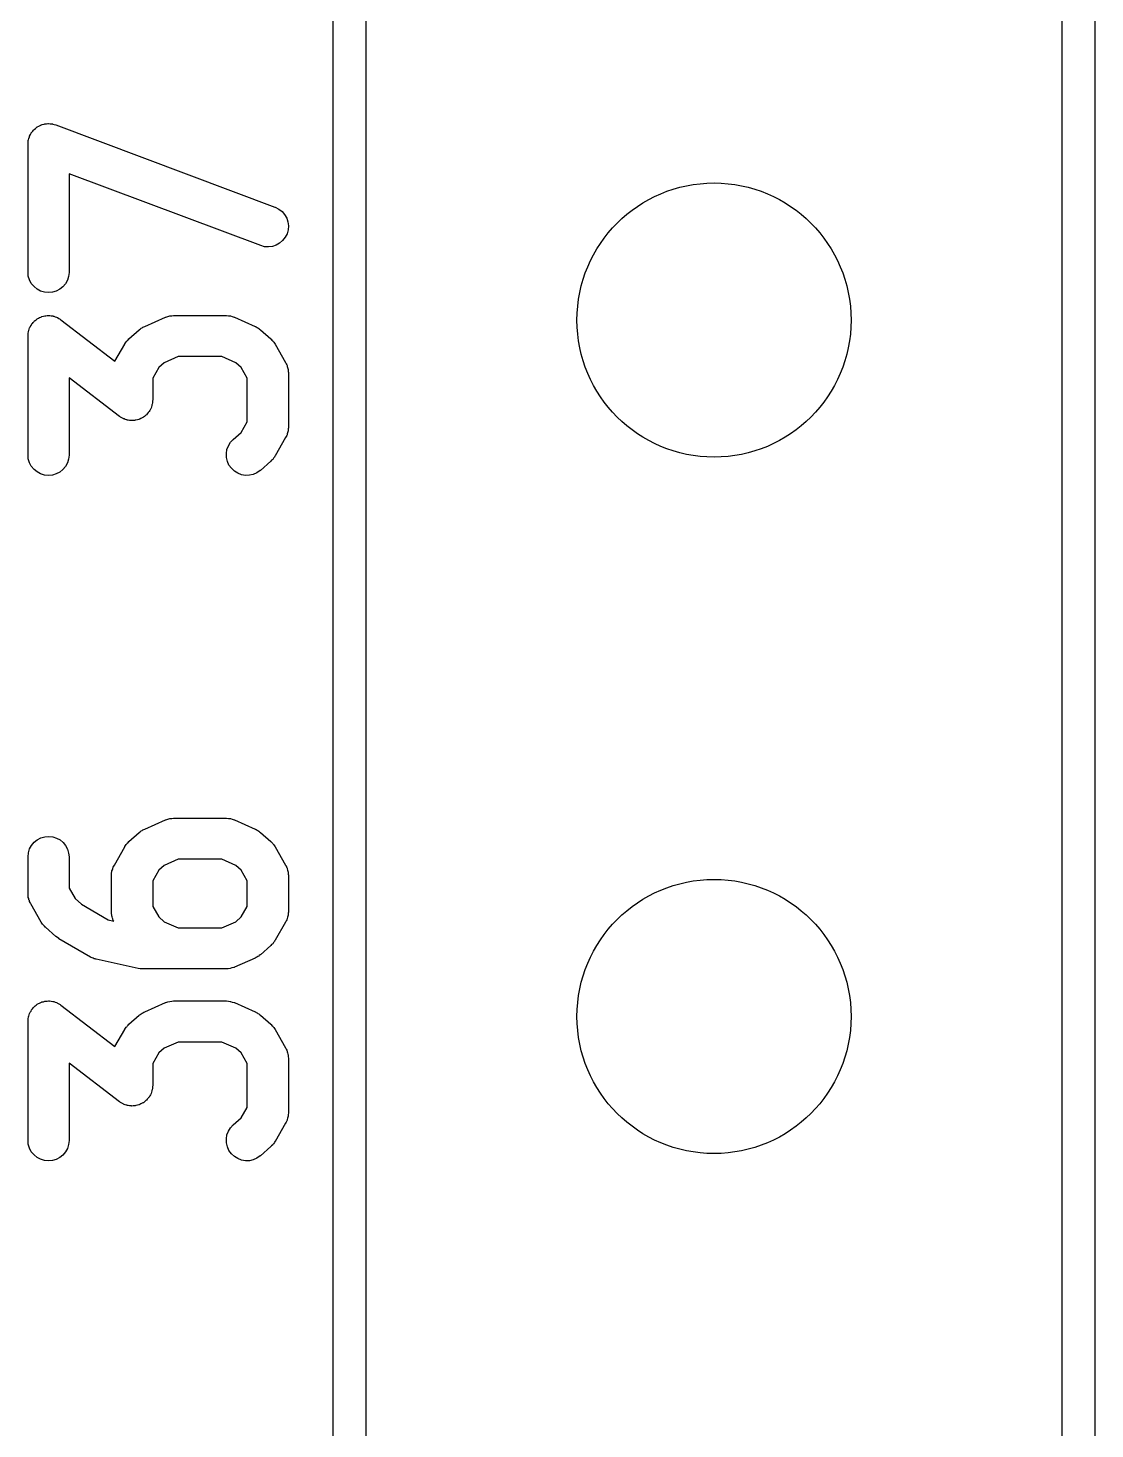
# Model space of a CAD drawing. Extents: x 137.1 to 164.6, y -146.9 to -60.6.
# Drawn here: x 160.74 to 164.63, y -98.12 to -93.01 of the extents above; entities that cross this region are included whole.
import ezdxf

# ---------------------------------------------------------------- set-up
doc = ezdxf.new("R2010")
doc.units = 0
doc.layers.add('BLACK', color=7, linetype='CONTINUOUS')

msp = doc.modelspace()

# ---------------------------------------------------------------- linework, layer by layer
at = {"layer": 'BLACK', "linetype": 'CONTINUOUS'}
for p, q in [((161.85, -123.342), (161.85, -69.9479)), ((164.63, -69.9479), (164.63, -123.342)), ((161.97, -70.005), (161.97, -123.285)), ((164.51, -123.285), (164.51, -70.005)), ((160.74, -93.4122), (160.742, -93.4065)), ((160.742, -93.4065), (160.743, -93.4052)), ((160.743, -93.4038), (160.746, -93.3986)), ((160.743, -93.4052), (160.743, -93.4038)), ((160.746, -93.3986), (160.748, -93.3934)), ((160.748, -93.3934), (160.749, -93.3923)), ((160.749, -93.3923), (160.75, -93.391)), ((160.75, -93.391), (160.754, -93.3865)), ((160.754, -93.3865), (160.757, -93.3818)), ((160.757, -93.3818), (160.758, -93.3809)), ((160.758, -93.3809), (160.759, -93.3797)), ((160.759, -93.3797), (160.764, -93.3761)), ((160.764, -93.3761), (160.768, -93.3722)), ((160.768, -93.3722), (160.77, -93.3715)), ((160.77, -93.3715), (160.771, -93.3706)), ((160.771, -93.3706), (160.776, -93.3679)), ((160.776, -93.3679), (160.781, -93.3649)), ((160.781, -93.3649), (160.783, -93.3645)), ((160.783, -93.3645), (160.784, -93.3638)), ((160.784, -93.3638), (160.789, -93.3621)), ((160.789, -93.3621), (160.795, -93.3603)), ((160.795, -93.3603), (160.796, -93.3601)), ((160.796, -93.3601), (160.798, -93.3597)), ((160.798, -93.3597), (160.804, -93.3591)), ((160.804, -93.3591), (160.809, -93.3584)), ((160.809, -93.3584), (160.811, -93.3585)), ((160.811, -93.3585), (160.812, -93.3583)), ((160.812, -93.3583), (160.818, -93.3589)), ((160.818, -93.3589), (160.824, -93.3593)), ((160.824, -93.3593), (160.826, -93.3597)), ((160.826, -93.3597), (160.827, -93.3599)), ((160.827, -93.3599), (160.833, -93.3616)), ((160.833, -93.3616), (160.838, -93.3631)), ((160.838, -93.3631), (161.638, -93.6631)), ((160.737, -93.4323), (160.738, -93.4265)), ((160.737, -93.4333), (160.737, -93.4323)), ((160.737, -93.9), (160.737, -93.4333)), ((160.738, -93.4192), (160.739, -93.4177)), ((160.738, -93.4206), (160.738, -93.4192)), ((160.738, -93.4265), (160.738, -93.4206)), ((160.739, -93.4177), (160.74, -93.4122)), ((161.586, -93.8036), (160.887, -93.5416)), ((160.887, -93.5416), (160.887, -93.9)), ((161.638, -93.6631), (161.639, -93.6635)), ((161.639, -93.6635), (161.652, -93.6701)), ((161.652, -93.6701), (161.664, -93.6792)), ((161.664, -93.6792), (161.673, -93.6903)), ((161.673, -93.6903), (161.681, -93.703)), ((161.681, -93.703), (161.685, -93.7169)), ((161.682, -93.7602), (161.675, -93.7732)), ((161.686, -93.746), (161.682, -93.7602)), ((161.685, -93.7169), (161.687, -93.7314)), ((161.687, -93.7314), (161.686, -93.746)), ((161.6, -93.8073), (161.586, -93.8036)), ((161.614, -93.8083), (161.6, -93.8073)), ((161.629, -93.8064), (161.614, -93.8083)), ((161.643, -93.8017), (161.629, -93.8064)), ((161.655, -93.7944), (161.643, -93.8017)), ((161.666, -93.7848), (161.655, -93.7944)), ((161.675, -93.7732), (161.666, -93.7848)), ((160.738, -93.9146), (160.737, -93.9)), ((160.743, -93.9286), (160.738, -93.9146)), ((160.885, -93.9156), (160.881, -93.9295)), ((160.887, -93.901), (160.885, -93.9156)), ((160.887, -93.9), (160.887, -93.901)), ((160.749, -93.9415), (160.743, -93.9286)), ((160.759, -93.9528), (160.749, -93.9415)), ((160.77, -93.9622), (160.759, -93.9528)), ((160.783, -93.9691), (160.77, -93.9622)), ((160.853, -93.9628), (160.84, -93.9695)), ((160.864, -93.9536), (160.853, -93.9628)), ((160.874, -93.9424), (160.864, -93.9536)), ((160.881, -93.9295), (160.874, -93.9424)), ((160.797, -93.9735), (160.783, -93.9691)), ((160.811, -93.975), (160.797, -93.9735)), ((160.826, -93.9737), (160.811, -93.975)), ((160.84, -93.9695), (160.826, -93.9737)), ((160.767, -94.0738), (160.771, -94.0706)), ((160.771, -94.0706), (160.773, -94.0695)), ((160.773, -94.0695), (160.775, -94.0682)), ((160.775, -94.0682), (160.779, -94.0661)), ((160.779, -94.0661), (160.784, -94.0638)), ((160.784, -94.0638), (160.786, -94.0632)), ((160.786, -94.0632), (160.788, -94.0622)), ((160.788, -94.0622), (160.793, -94.0611)), ((160.793, -94.0611), (160.798, -94.0597)), ((160.798, -94.0597), (160.8, -94.0595)), ((160.8, -94.0595), (160.802, -94.059)), ((160.802, -94.059), (160.807, -94.0588)), ((160.807, -94.0588), (160.812, -94.0583)), ((160.812, -94.0583), (160.815, -94.0586)), ((160.815, -94.0586), (160.817, -94.0585)), ((160.817, -94.0585), (160.822, -94.0593)), ((160.822, -94.0593), (160.827, -94.0599)), ((160.827, -94.0599), (160.829, -94.0605)), ((160.829, -94.0605), (160.831, -94.0609)), ((160.831, -94.0609), (160.836, -94.0627)), ((160.836, -94.0627), (160.841, -94.0642)), ((160.841, -94.0642), (160.843, -94.0653)), ((160.843, -94.0653), (160.845, -94.0661)), ((160.845, -94.0661), (160.849, -94.0687)), ((160.849, -94.0687), (160.854, -94.0712)), ((161.163, -94.098), (161.239, -94.0646)), ((161.239, -94.0646), (161.24, -94.0642)), ((161.24, -94.064), (161.247, -94.0619)), ((161.24, -94.0641), (161.24, -94.064)), ((161.24, -94.0642), (161.24, -94.0641)), ((161.247, -94.0619), (161.254, -94.0599)), ((161.254, -94.0598), (161.262, -94.0591)), ((161.254, -94.0599), (161.254, -94.0598)), ((161.254, -94.0598), (161.254, -94.0598)), ((161.262, -94.0591), (161.268, -94.0583)), ((161.268, -94.0583), (161.269, -94.0584)), ((161.269, -94.0584), (161.269, -94.0583)), ((161.269, -94.0583), (161.46, -94.0583)), ((161.46, -94.0583), (161.461, -94.0583)), ((161.461, -94.0583), (161.461, -94.0584)), ((161.461, -94.0584), (161.461, -94.0583)), ((161.461, -94.0583), (161.468, -94.0592)), ((161.468, -94.0592), (161.475, -94.06)), ((161.475, -94.06), (161.475, -94.0601)), ((161.475, -94.0601), (161.476, -94.0601)), ((161.476, -94.0601), (161.482, -94.0623)), ((161.482, -94.0623), (161.489, -94.0644)), ((161.489, -94.0644), (161.489, -94.0645)), ((161.489, -94.0645), (161.49, -94.0646)), ((161.49, -94.0646), (161.566, -94.098)), ((160.738, -94.1228), (160.739, -94.1177)), ((160.739, -94.1156), (160.74, -94.1134)), ((160.739, -94.1177), (160.739, -94.1156)), ((160.74, -94.1134), (160.741, -94.1086)), ((160.741, -94.1086), (160.743, -94.1038)), ((160.743, -94.1038), (160.744, -94.1018)), ((160.744, -94.1018), (160.745, -94.0997)), ((160.745, -94.0997), (160.748, -94.0954)), ((160.748, -94.0954), (160.75, -94.091)), ((160.75, -94.091), (160.751, -94.0892)), ((160.751, -94.0892), (160.753, -94.0873)), ((160.753, -94.0873), (160.756, -94.0836)), ((160.756, -94.0836), (160.759, -94.0797)), ((160.759, -94.0797), (160.761, -94.0783)), ((160.761, -94.0783), (160.763, -94.0767)), ((160.763, -94.0767), (160.767, -94.0738)), ((160.854, -94.0712), (160.856, -94.0726)), ((160.856, -94.0726), (160.857, -94.0738)), ((160.857, -94.0738), (161.054, -94.2245)), ((161.105, -94.1436), (161.143, -94.1102)), ((161.143, -94.1102), (161.144, -94.1095)), ((161.144, -94.1095), (161.147, -94.1075)), ((161.147, -94.1075), (161.15, -94.1051)), ((161.15, -94.1051), (161.153, -94.1033)), ((161.153, -94.1033), (161.156, -94.1012)), ((161.156, -94.1012), (161.16, -94.0997)), ((161.16, -94.0997), (161.163, -94.098)), ((161.566, -94.098), (161.567, -94.0984)), ((161.567, -94.0984), (161.57, -94.1002)), ((161.57, -94.1002), (161.573, -94.1017)), ((161.573, -94.1017), (161.576, -94.1039)), ((161.576, -94.1039), (161.579, -94.1057)), ((161.579, -94.1057), (161.582, -94.1081)), ((161.582, -94.1081), (161.585, -94.1102)), ((161.585, -94.1102), (161.623, -94.1436)), ((160.737, -94.1278), (160.738, -94.1228)), ((160.737, -94.13), (160.737, -94.1278)), ((160.737, -94.1323), (160.737, -94.13)), ((160.737, -94.1333), (160.737, -94.1323)), ((160.737, -94.5667), (160.737, -94.1333)), ((161.054, -94.2245), (161.09, -94.1628)), ((161.09, -94.1619), (161.093, -94.1581)), ((161.09, -94.1628), (161.09, -94.1619)), ((161.093, -94.1581), (161.095, -94.1542)), ((161.095, -94.1542), (161.097, -94.1523)), ((161.097, -94.1523), (161.099, -94.1501)), ((161.099, -94.1501), (161.102, -94.1469)), ((161.102, -94.1469), (161.105, -94.1436)), ((161.623, -94.1436), (161.624, -94.1443)), ((161.624, -94.1443), (161.627, -94.1477)), ((161.627, -94.1477), (161.63, -94.1508)), ((161.63, -94.1508), (161.632, -94.1531)), ((161.632, -94.1531), (161.634, -94.1551)), ((161.634, -94.1551), (161.636, -94.159)), ((161.636, -94.159), (161.639, -94.1628)), ((161.639, -94.1628), (161.677, -94.2295)), ((161.285, -94.2083), (161.234, -94.2307)), ((161.444, -94.2083), (161.285, -94.2083)), ((161.495, -94.2307), (161.444, -94.2083)), ((161.214, -94.2481), (161.192, -94.2866)), ((161.234, -94.2307), (161.214, -94.2481)), ((161.515, -94.2481), (161.495, -94.2307)), ((161.537, -94.2866), (161.515, -94.2481)), ((161.677, -94.2295), (161.678, -94.2304)), ((161.678, -94.2304), (161.679, -94.2343)), ((161.679, -94.2343), (161.681, -94.2381)), ((161.681, -94.2381), (161.682, -94.241)), ((161.682, -94.241), (161.683, -94.2438)), ((161.683, -94.2438), (161.684, -94.248)), ((161.684, -94.248), (161.685, -94.2521)), ((161.685, -94.2521), (161.686, -94.2551)), ((161.686, -94.2551), (161.686, -94.2581)), ((161.686, -94.2581), (161.686, -94.2624)), ((161.686, -94.2624), (161.687, -94.2667)), ((161.687, -94.2667), (161.687, -94.4667)), ((161.071, -94.4262), (160.887, -94.2852)), ((160.887, -94.2852), (160.887, -94.5667)), ((161.192, -94.2866), (161.192, -94.3667)), ((161.537, -94.4467), (161.537, -94.2866)), ((161.191, -94.3772), (161.19, -94.3823)), ((161.192, -94.3677), (161.191, -94.37)), ((161.191, -94.37), (161.191, -94.3722)), ((161.191, -94.3722), (161.191, -94.3772)), ((161.192, -94.3667), (161.192, -94.3677)), ((161.073, -94.4274), (161.071, -94.4262)), ((161.075, -94.4288), (161.073, -94.4274)), ((161.162, -94.4262), (161.158, -94.4294)), ((161.166, -94.4233), (161.162, -94.4262)), ((161.167, -94.4217), (161.166, -94.4233)), ((161.169, -94.4203), (161.167, -94.4217)), ((161.172, -94.4164), (161.169, -94.4203)), ((161.176, -94.4127), (161.172, -94.4164)), ((161.177, -94.4108), (161.176, -94.4127)), ((161.179, -94.409), (161.177, -94.4108)), ((161.181, -94.4046), (161.179, -94.409)), ((161.184, -94.4003), (161.181, -94.4046)), ((161.185, -94.3982), (161.184, -94.4003)), ((161.186, -94.3962), (161.185, -94.3982)), ((161.187, -94.3914), (161.186, -94.3962)), ((161.189, -94.3866), (161.187, -94.3914)), ((161.19, -94.3823), (161.189, -94.3844)), ((161.189, -94.3844), (161.189, -94.3866)), ((161.079, -94.4313), (161.075, -94.4288)), ((161.084, -94.4339), (161.079, -94.4313)), ((161.086, -94.4347), (161.084, -94.4339)), ((161.088, -94.4358), (161.086, -94.4347)), ((161.092, -94.4373), (161.088, -94.4358)), ((161.097, -94.4391), (161.092, -94.4373)), ((161.099, -94.4395), (161.097, -94.4391)), ((161.102, -94.4401), (161.099, -94.4395)), ((161.107, -94.4407), (161.102, -94.4401)), ((161.112, -94.4415), (161.107, -94.4407)), ((161.114, -94.4414), (161.112, -94.4415)), ((161.116, -94.4417), (161.114, -94.4414)), ((161.121, -94.4412), (161.116, -94.4417)), ((161.126, -94.441), (161.121, -94.4412)), ((161.128, -94.4405), (161.126, -94.441)), ((161.131, -94.4403), (161.128, -94.4405)), ((161.136, -94.4389), (161.131, -94.4403)), ((161.141, -94.4378), (161.136, -94.4389)), ((161.143, -94.4368), (161.141, -94.4378)), ((161.145, -94.4362), (161.143, -94.4368)), ((161.149, -94.4339), (161.145, -94.4362)), ((161.154, -94.4318), (161.149, -94.4339)), ((161.156, -94.4305), (161.154, -94.4318)), ((161.158, -94.4294), (161.156, -94.4305)), ((161.515, -94.4852), (161.537, -94.4467)), ((161.686, -94.4792), (161.685, -94.4823)), ((161.687, -94.4677), (161.686, -94.472)), ((161.686, -94.472), (161.686, -94.4763)), ((161.686, -94.4763), (161.686, -94.4792)), ((161.687, -94.4667), (161.687, -94.4677)), ((161.469, -94.5333), (161.476, -94.5209)), ((161.476, -94.5209), (161.486, -94.5102)), ((161.486, -94.5102), (161.515, -94.4852)), ((161.677, -94.5039), (161.639, -94.5705)), ((161.679, -94.5), (161.677, -94.5039)), ((161.681, -94.4962), (161.679, -94.5)), ((161.682, -94.4933), (161.681, -94.4962)), ((161.683, -94.4905), (161.682, -94.4933)), ((161.684, -94.4863), (161.683, -94.4905)), ((161.685, -94.4823), (161.684, -94.4863)), ((160.738, -94.5812), (160.737, -94.5667)), ((160.743, -94.5952), (160.738, -94.5812)), ((160.887, -94.5677), (160.885, -94.5823)), ((160.887, -94.5667), (160.887, -94.5677)), ((161.461, -94.5614), (161.463, -94.547)), ((161.461, -94.576), (161.461, -94.5614)), ((161.465, -94.5903), (161.461, -94.576)), ((161.463, -94.547), (161.469, -94.5333)), ((161.631, -94.5811), (161.63, -94.5833)), ((161.633, -94.5791), (161.631, -94.5811)), ((161.636, -94.5752), (161.633, -94.5791)), ((161.638, -94.5714), (161.636, -94.5752)), ((161.639, -94.5705), (161.638, -94.5714)), ((160.749, -94.6082), (160.743, -94.5952)), ((160.759, -94.6195), (160.749, -94.6082)), ((160.77, -94.6288), (160.759, -94.6195)), ((160.783, -94.6358), (160.77, -94.6288)), ((160.853, -94.6294), (160.84, -94.6362)), ((160.864, -94.6203), (160.853, -94.6294)), ((160.874, -94.609), (160.864, -94.6203)), ((160.881, -94.5962), (160.874, -94.609)), ((160.885, -94.5823), (160.881, -94.5962)), ((161.47, -94.6037), (161.465, -94.5903)), ((161.479, -94.6157), (161.47, -94.6037)), ((161.49, -94.6258), (161.479, -94.6157)), ((161.502, -94.6336), (161.49, -94.6258)), ((161.572, -94.6321), (161.559, -94.638)), ((161.584, -94.6238), (161.572, -94.6321)), ((161.585, -94.6231), (161.584, -94.6238)), ((161.623, -94.5898), (161.585, -94.6231)), ((161.626, -94.5864), (161.623, -94.5898)), ((161.63, -94.5833), (161.626, -94.5864)), ((160.797, -94.6401), (160.783, -94.6358)), ((160.811, -94.6417), (160.797, -94.6401)), ((160.826, -94.6403), (160.811, -94.6417)), ((160.84, -94.6362), (160.826, -94.6403)), ((161.516, -94.6389), (161.502, -94.6336)), ((161.53, -94.6414), (161.516, -94.6389)), ((161.545, -94.6411), (161.53, -94.6414)), ((161.559, -94.638), (161.545, -94.6411)), ((161.163, -95.9313), (161.239, -95.898)), ((161.239, -95.898), (161.24, -95.8975)), ((161.24, -95.8973), (161.247, -95.8953)), ((161.24, -95.8975), (161.24, -95.8973)), ((161.24, -95.8975), (161.24, -95.8975)), ((161.247, -95.8953), (161.254, -95.8932)), ((161.254, -95.8931), (161.262, -95.8924)), ((161.254, -95.8932), (161.254, -95.8931)), ((161.254, -95.8932), (161.254, -95.8932)), ((161.262, -95.8924), (161.268, -95.8917)), ((161.268, -95.8917), (161.269, -95.8917)), ((161.269, -95.8917), (161.269, -95.8917)), ((161.269, -95.8917), (161.46, -95.8917)), ((161.46, -95.8917), (161.461, -95.8917)), ((161.461, -95.8917), (161.461, -95.8917)), ((161.461, -95.8917), (161.461, -95.8917)), ((161.461, -95.8917), (161.468, -95.8925)), ((161.468, -95.8925), (161.475, -95.8933)), ((161.475, -95.8933), (161.475, -95.8934)), ((161.475, -95.8934), (161.476, -95.8934)), ((161.476, -95.8934), (161.482, -95.8956)), ((161.482, -95.8956), (161.489, -95.8977)), ((161.489, -95.8977), (161.489, -95.8979)), ((161.489, -95.8979), (161.49, -95.898)), ((161.49, -95.898), (161.566, -95.9313)), ((160.784, -95.9638), (160.798, -95.9597)), ((160.798, -95.9597), (160.812, -95.9583)), ((160.812, -95.9583), (160.827, -95.9599)), ((160.827, -95.9599), (160.841, -95.9642)), ((161.105, -95.9769), (161.143, -95.9436)), ((161.143, -95.9436), (161.144, -95.9429)), ((161.144, -95.9429), (161.147, -95.9408)), ((161.147, -95.9408), (161.15, -95.9384)), ((161.15, -95.9384), (161.153, -95.9366)), ((161.153, -95.9366), (161.156, -95.9345)), ((161.156, -95.9345), (161.16, -95.9331)), ((161.16, -95.9331), (161.163, -95.9313)), ((161.566, -95.9313), (161.567, -95.9317)), ((161.567, -95.9317), (161.57, -95.9335)), ((161.57, -95.9335), (161.573, -95.935)), ((161.573, -95.935), (161.576, -95.9372)), ((161.576, -95.9372), (161.579, -95.939)), ((161.579, -95.939), (161.582, -95.9414)), ((161.582, -95.9414), (161.585, -95.9436)), ((161.585, -95.9436), (161.623, -95.9769)), ((160.739, -96.0177), (160.743, -96.0038)), ((160.743, -96.0038), (160.75, -95.991)), ((160.75, -95.991), (160.759, -95.9797)), ((160.759, -95.9797), (160.771, -95.9706)), ((160.771, -95.9706), (160.784, -95.9638)), ((160.841, -95.9642), (160.854, -95.9712)), ((160.854, -95.9712), (160.865, -95.9805)), ((160.865, -95.9805), (160.874, -95.9918)), ((160.874, -95.9918), (160.881, -96.0048)), ((160.881, -96.0048), (160.885, -96.0188)), ((161.052, -96.0628), (161.09, -95.9961)), ((161.09, -95.9952), (161.093, -95.9915)), ((161.09, -95.9961), (161.09, -95.9952)), ((161.093, -95.9915), (161.095, -95.9876)), ((161.095, -95.9876), (161.097, -95.9856)), ((161.097, -95.9856), (161.099, -95.9834)), ((161.099, -95.9834), (161.102, -95.9803)), ((161.102, -95.9803), (161.105, -95.9769)), ((161.623, -95.9769), (161.624, -95.9776)), ((161.624, -95.9776), (161.627, -95.981)), ((161.627, -95.981), (161.63, -95.9842)), ((161.63, -95.9842), (161.632, -95.9864)), ((161.632, -95.9864), (161.634, -95.9884)), ((161.634, -95.9884), (161.636, -95.9923)), ((161.636, -95.9923), (161.639, -95.9961)), ((161.639, -95.9961), (161.677, -96.0628)), ((160.737, -96.0323), (160.739, -96.0177)), ((160.737, -96.0333), (160.737, -96.0323)), ((160.737, -96.1667), (160.737, -96.0333)), ((160.885, -96.0188), (160.887, -96.0333)), ((160.887, -96.0333), (160.887, -96.1467)), ((161.05, -96.0667), (161.052, -96.0628)), ((161.285, -96.0417), (161.234, -96.0641)), ((161.444, -96.0417), (161.285, -96.0417)), ((161.495, -96.0641), (161.444, -96.0417)), ((161.677, -96.0628), (161.678, -96.0637)), ((161.678, -96.0637), (161.679, -96.0676)), ((161.042, -96.0904), (161.043, -96.0874)), ((161.042, -96.0947), (161.042, -96.0904)), ((161.042, -96.099), (161.042, -96.0947)), ((161.042, -96.1), (161.042, -96.099)), ((161.042, -96.2333), (161.042, -96.1)), ((161.043, -96.0844), (161.045, -96.0803)), ((161.043, -96.0874), (161.043, -96.0844)), ((161.045, -96.0803), (161.046, -96.0761)), ((161.046, -96.0761), (161.047, -96.0734)), ((161.047, -96.0734), (161.048, -96.0705)), ((161.048, -96.0705), (161.05, -96.0667)), ((161.214, -96.0815), (161.192, -96.1199)), ((161.234, -96.0641), (161.214, -96.0815)), ((161.515, -96.0815), (161.495, -96.0641)), ((161.537, -96.1199), (161.515, -96.0815)), ((161.679, -96.0676), (161.681, -96.0714)), ((161.681, -96.0714), (161.682, -96.0743)), ((161.682, -96.0743), (161.683, -96.0771)), ((161.683, -96.0771), (161.684, -96.0813)), ((161.684, -96.0813), (161.685, -96.0854)), ((161.685, -96.0854), (161.686, -96.0885)), ((161.686, -96.0885), (161.686, -96.0915)), ((161.686, -96.0915), (161.686, -96.0957)), ((161.686, -96.0957), (161.687, -96.1)), ((161.687, -96.1), (161.687, -96.2333)), ((160.887, -96.1467), (160.909, -96.1852)), ((161.192, -96.1199), (161.192, -96.2134)), ((161.537, -96.2134), (161.537, -96.1199)), ((160.737, -96.1709), (160.737, -96.1667)), ((160.737, -96.1752), (160.737, -96.1709)), ((160.738, -96.1782), (160.737, -96.1752)), ((160.738, -96.1812), (160.738, -96.1782)), ((160.74, -96.1853), (160.738, -96.1812)), ((160.74, -96.1895), (160.74, -96.1853)), ((160.742, -96.1923), (160.74, -96.1895)), ((160.743, -96.1952), (160.742, -96.1923)), ((160.745, -96.199), (160.743, -96.1952)), ((160.746, -96.203), (160.745, -96.199)), ((160.747, -96.2039), (160.746, -96.203)), ((160.785, -96.2705), (160.747, -96.2039)), ((160.909, -96.1852), (160.932, -96.2055)), ((160.932, -96.2055), (161.03, -96.2626)), ((161.192, -96.2134), (161.214, -96.2519)), ((161.515, -96.2519), (161.537, -96.2134)), ((161.03, -96.2626), (161.05, -96.2669)), ((161.042, -96.2376), (161.042, -96.2333)), ((161.042, -96.2419), (161.042, -96.2376)), ((161.043, -96.2449), (161.042, -96.2419)), ((161.043, -96.2479), (161.043, -96.2449)), ((161.044, -96.252), (161.043, -96.2479)), ((161.045, -96.2562), (161.044, -96.252)), ((161.046, -96.259), (161.045, -96.2562)), ((161.047, -96.2619), (161.046, -96.259)), ((161.049, -96.2657), (161.047, -96.2619)), ((161.05, -96.2669), (161.049, -96.2657)), ((161.214, -96.2519), (161.234, -96.2693)), ((161.495, -96.2693), (161.515, -96.2519)), ((161.679, -96.2666), (161.677, -96.2705)), ((161.681, -96.2629), (161.679, -96.2666)), ((161.682, -96.26), (161.681, -96.2629)), ((161.683, -96.2572), (161.682, -96.26)), ((161.684, -96.253), (161.683, -96.2572)), ((161.685, -96.2489), (161.684, -96.253)), ((161.686, -96.2459), (161.685, -96.2489)), ((161.687, -96.2344), (161.686, -96.2386)), ((161.686, -96.2386), (161.686, -96.2429)), ((161.686, -96.2429), (161.686, -96.2459)), ((161.687, -96.2333), (161.687, -96.2344)), ((160.788, -96.2743), (160.785, -96.2705)), ((160.79, -96.2783), (160.788, -96.2743)), ((160.792, -96.2803), (160.79, -96.2783)), ((160.793, -96.2825), (160.792, -96.2803)), ((160.797, -96.2857), (160.793, -96.2825)), ((160.8, -96.2891), (160.797, -96.2857)), ((160.801, -96.2898), (160.8, -96.2891)), ((160.839, -96.3231), (160.801, -96.2898)), ((161.234, -96.2693), (161.285, -96.2917)), ((161.285, -96.2917), (161.444, -96.2917)), ((161.444, -96.2917), (161.495, -96.2693)), ((161.677, -96.2705), (161.639, -96.3372)), ((160.844, -96.327), (160.839, -96.3231)), ((160.849, -96.3309), (160.844, -96.327)), ((160.85, -96.3314), (160.849, -96.3309)), ((160.965, -96.3981), (160.85, -96.3314)), ((161.623, -96.3564), (161.585, -96.3898)), ((161.626, -96.3531), (161.623, -96.3564)), ((161.63, -96.3499), (161.626, -96.3531)), ((161.631, -96.3478), (161.63, -96.3499)), ((161.633, -96.3458), (161.631, -96.3478)), ((161.636, -96.3418), (161.633, -96.3458)), ((161.638, -96.3381), (161.636, -96.3418)), ((161.639, -96.3372), (161.638, -96.3381)), ((160.968, -96.3997), (160.965, -96.3981)), ((160.971, -96.4017), (160.968, -96.3997)), ((160.975, -96.4028), (160.971, -96.4017)), ((160.978, -96.4042), (160.975, -96.4028)), ((160.982, -96.4051), (160.978, -96.4042)), ((160.985, -96.4064), (160.982, -96.4051)), ((160.986, -96.4066), (160.985, -96.4064)), ((161.139, -96.4399), (160.986, -96.4066)), ((161.566, -96.402), (161.49, -96.4354)), ((161.569, -96.4003), (161.566, -96.402)), ((161.572, -96.3988), (161.569, -96.4003)), ((161.575, -96.3967), (161.572, -96.3988)), ((161.579, -96.3949), (161.575, -96.3967)), ((161.581, -96.3925), (161.579, -96.3949)), ((161.584, -96.3905), (161.581, -96.3925)), ((161.585, -96.3898), (161.584, -96.3905)), ((161.139, -96.44), (161.139, -96.4399)), ((161.146, -96.4408), (161.139, -96.44)), ((161.139, -96.44), (161.139, -96.44)), ((161.153, -96.4417), (161.146, -96.4408)), ((161.154, -96.4417), (161.153, -96.4416)), ((161.153, -96.4416), (161.153, -96.4417)), ((161.155, -96.4417), (161.154, -96.4417)), ((161.46, -96.4417), (161.155, -96.4417)), ((161.467, -96.4409), (161.46, -96.4417)), ((161.46, -96.4417), (161.46, -96.4416)), ((161.46, -96.4416), (161.46, -96.4417)), ((161.474, -96.4402), (161.467, -96.4409)), ((161.475, -96.4401), (161.474, -96.4402)), ((161.474, -96.4402), (161.474, -96.4402)), ((161.481, -96.4381), (161.475, -96.4401)), ((161.488, -96.436), (161.481, -96.4381)), ((161.489, -96.4358), (161.488, -96.4359)), ((161.488, -96.4359), (161.488, -96.436)), ((161.49, -96.4354), (161.489, -96.4358)), ((160.763, -96.5767), (160.767, -96.5738)), ((160.767, -96.5738), (160.771, -96.5706)), ((160.771, -96.5706), (160.773, -96.5695)), ((160.773, -96.5695), (160.775, -96.5682)), ((160.775, -96.5682), (160.779, -96.5661)), ((160.779, -96.5661), (160.784, -96.5638)), ((160.784, -96.5638), (160.786, -96.5632)), ((160.786, -96.5632), (160.788, -96.5622)), ((160.788, -96.5622), (160.793, -96.5611)), ((160.793, -96.5611), (160.798, -96.5597)), ((160.798, -96.5597), (160.8, -96.5595)), ((160.8, -96.5595), (160.802, -96.559)), ((160.802, -96.559), (160.807, -96.5588)), ((160.807, -96.5588), (160.812, -96.5583)), ((160.812, -96.5583), (160.815, -96.5586)), ((160.815, -96.5586), (160.817, -96.5585)), ((160.817, -96.5585), (160.822, -96.5593)), ((160.822, -96.5593), (160.827, -96.5599)), ((160.827, -96.5599), (160.829, -96.5605)), ((160.829, -96.5605), (160.831, -96.5609)), ((160.831, -96.5609), (160.836, -96.5627)), ((160.836, -96.5627), (160.841, -96.5642)), ((160.841, -96.5642), (160.843, -96.5653)), ((160.843, -96.5653), (160.845, -96.5661)), ((160.845, -96.5661), (160.849, -96.5687)), ((160.849, -96.5687), (160.854, -96.5712)), ((160.854, -96.5712), (160.856, -96.5726)), ((160.856, -96.5726), (160.857, -96.5738)), ((160.857, -96.5738), (161.054, -96.7245)), ((161.163, -96.598), (161.239, -96.5646)), ((161.239, -96.5646), (161.24, -96.5642)), ((161.24, -96.564), (161.247, -96.5619)), ((161.24, -96.5641), (161.24, -96.564)), ((161.24, -96.5642), (161.24, -96.5641)), ((161.247, -96.5619), (161.254, -96.5599)), ((161.254, -96.5598), (161.262, -96.5591)), ((161.254, -96.5599), (161.254, -96.5598)), ((161.254, -96.5598), (161.254, -96.5598)), ((161.262, -96.5591), (161.268, -96.5583)), ((161.268, -96.5583), (161.269, -96.5584)), ((161.269, -96.5584), (161.269, -96.5583)), ((161.269, -96.5583), (161.46, -96.5583)), ((161.46, -96.5583), (161.461, -96.5583)), ((161.461, -96.5583), (161.461, -96.5584)), ((161.461, -96.5584), (161.461, -96.5583)), ((161.461, -96.5583), (161.468, -96.5592)), ((161.468, -96.5592), (161.475, -96.56)), ((161.475, -96.56), (161.475, -96.5601)), ((161.475, -96.5601), (161.476, -96.5601)), ((161.476, -96.5601), (161.482, -96.5623)), ((161.482, -96.5623), (161.489, -96.5644)), ((161.489, -96.5644), (161.489, -96.5645)), ((161.489, -96.5645), (161.49, -96.5646)), ((161.49, -96.5646), (161.566, -96.598)), ((160.737, -96.6278), (160.738, -96.6228)), ((160.738, -96.6228), (160.739, -96.6177)), ((160.739, -96.6156), (160.74, -96.6134)), ((160.739, -96.6177), (160.739, -96.6156)), ((160.74, -96.6134), (160.741, -96.6086)), ((160.741, -96.6086), (160.743, -96.6038)), ((160.743, -96.6038), (160.744, -96.6018)), ((160.744, -96.6018), (160.745, -96.5997)), ((160.745, -96.5997), (160.748, -96.5954)), ((160.748, -96.5954), (160.75, -96.591)), ((160.75, -96.591), (160.751, -96.5892)), ((160.751, -96.5892), (160.753, -96.5873)), ((160.753, -96.5873), (160.756, -96.5836)), ((160.756, -96.5836), (160.759, -96.5797)), ((160.759, -96.5797), (160.761, -96.5783)), ((160.761, -96.5783), (160.763, -96.5767)), ((161.105, -96.6436), (161.143, -96.6102)), ((161.143, -96.6102), (161.144, -96.6095)), ((161.144, -96.6095), (161.147, -96.6075)), ((161.147, -96.6075), (161.15, -96.6051)), ((161.15, -96.6051), (161.153, -96.6033)), ((161.153, -96.6033), (161.156, -96.6012)), ((161.156, -96.6012), (161.16, -96.5997)), ((161.16, -96.5997), (161.163, -96.598)), ((161.566, -96.598), (161.567, -96.5984)), ((161.567, -96.5984), (161.57, -96.6002)), ((161.57, -96.6002), (161.573, -96.6017)), ((161.573, -96.6017), (161.576, -96.6039)), ((161.576, -96.6039), (161.579, -96.6057)), ((161.579, -96.6057), (161.582, -96.6081)), ((161.582, -96.6081), (161.585, -96.6102)), ((161.585, -96.6102), (161.623, -96.6436)), ((160.737, -96.63), (160.737, -96.6278)), ((160.737, -96.6323), (160.737, -96.63)), ((160.737, -96.6333), (160.737, -96.6323)), ((160.737, -97.0667), (160.737, -96.6333)), ((161.054, -96.7245), (161.09, -96.6628)), ((161.09, -96.6619), (161.093, -96.6581)), ((161.09, -96.6628), (161.09, -96.6619)), ((161.093, -96.6581), (161.095, -96.6542)), ((161.095, -96.6542), (161.097, -96.6523)), ((161.097, -96.6523), (161.099, -96.6501)), ((161.099, -96.6501), (161.102, -96.6469)), ((161.102, -96.6469), (161.105, -96.6436)), ((161.623, -96.6436), (161.624, -96.6443)), ((161.624, -96.6443), (161.627, -96.6477)), ((161.627, -96.6477), (161.63, -96.6508)), ((161.63, -96.6508), (161.632, -96.6531)), ((161.632, -96.6531), (161.634, -96.6551)), ((161.634, -96.6551), (161.636, -96.659)), ((161.636, -96.659), (161.639, -96.6628)), ((161.639, -96.6628), (161.677, -96.7295)), ((161.285, -96.7083), (161.234, -96.7307)), ((161.444, -96.7083), (161.285, -96.7083)), ((161.495, -96.7307), (161.444, -96.7083)), ((161.214, -96.7481), (161.192, -96.7866)), ((161.234, -96.7307), (161.214, -96.7481)), ((161.515, -96.7481), (161.495, -96.7307)), ((161.537, -96.7866), (161.515, -96.7481)), ((161.677, -96.7295), (161.678, -96.7304)), ((161.678, -96.7304), (161.679, -96.7343)), ((161.679, -96.7343), (161.681, -96.7381)), ((161.681, -96.7381), (161.682, -96.741)), ((161.682, -96.741), (161.683, -96.7438)), ((161.683, -96.7438), (161.684, -96.748)), ((161.684, -96.748), (161.685, -96.7521)), ((161.685, -96.7521), (161.686, -96.7551)), ((161.686, -96.7551), (161.686, -96.7581)), ((161.686, -96.7581), (161.686, -96.7624)), ((161.686, -96.7624), (161.687, -96.7667)), ((161.687, -96.7667), (161.687, -96.9667)), ((161.071, -96.9262), (160.887, -96.7852)), ((160.887, -96.7852), (160.887, -97.0667)), ((161.192, -96.7866), (161.192, -96.8667)), ((161.537, -96.9467), (161.537, -96.7866)), ((161.191, -96.8772), (161.19, -96.8823)), ((161.192, -96.8677), (161.191, -96.87)), ((161.191, -96.87), (161.191, -96.8722)), ((161.191, -96.8722), (161.191, -96.8772)), ((161.192, -96.8667), (161.192, -96.8677)), ((161.073, -96.9274), (161.071, -96.9262)), ((161.075, -96.9288), (161.073, -96.9274)), ((161.079, -96.9313), (161.075, -96.9288)), ((161.084, -96.9339), (161.079, -96.9313)), ((161.154, -96.9318), (161.149, -96.9339)), ((161.156, -96.9305), (161.154, -96.9318)), ((161.158, -96.9294), (161.156, -96.9305)), ((161.162, -96.9262), (161.158, -96.9294)), ((161.166, -96.9233), (161.162, -96.9262)), ((161.167, -96.9217), (161.166, -96.9233)), ((161.169, -96.9203), (161.167, -96.9217)), ((161.172, -96.9164), (161.169, -96.9203)), ((161.176, -96.9127), (161.172, -96.9164)), ((161.177, -96.9108), (161.176, -96.9127)), ((161.179, -96.909), (161.177, -96.9108)), ((161.181, -96.9046), (161.179, -96.909)), ((161.184, -96.9003), (161.181, -96.9046)), ((161.185, -96.8982), (161.184, -96.9003)), ((161.186, -96.8962), (161.185, -96.8982)), ((161.187, -96.8914), (161.186, -96.8962)), ((161.189, -96.8866), (161.187, -96.8914)), ((161.19, -96.8823), (161.189, -96.8844)), ((161.189, -96.8844), (161.189, -96.8866)), ((161.086, -96.9347), (161.084, -96.9339)), ((161.088, -96.9358), (161.086, -96.9347)), ((161.092, -96.9373), (161.088, -96.9358)), ((161.097, -96.9391), (161.092, -96.9373)), ((161.099, -96.9395), (161.097, -96.9391)), ((161.102, -96.9401), (161.099, -96.9395)), ((161.107, -96.9407), (161.102, -96.9401)), ((161.112, -96.9415), (161.107, -96.9407)), ((161.114, -96.9414), (161.112, -96.9415)), ((161.116, -96.9417), (161.114, -96.9414)), ((161.121, -96.9412), (161.116, -96.9417)), ((161.126, -96.941), (161.121, -96.9412)), ((161.128, -96.9405), (161.126, -96.941)), ((161.131, -96.9403), (161.128, -96.9405)), ((161.136, -96.9389), (161.131, -96.9403)), ((161.141, -96.9378), (161.136, -96.9389)), ((161.143, -96.9368), (161.141, -96.9378)), ((161.145, -96.9362), (161.143, -96.9368)), ((161.149, -96.9339), (161.145, -96.9362)), ((161.515, -96.9852), (161.537, -96.9467)), ((161.685, -96.9823), (161.684, -96.9863)), ((161.686, -96.9792), (161.685, -96.9823)), ((161.687, -96.9677), (161.686, -96.972)), ((161.686, -96.972), (161.686, -96.9763)), ((161.686, -96.9763), (161.686, -96.9792)), ((161.687, -96.9667), (161.687, -96.9677)), ((161.463, -97.047), (161.469, -97.0333)), ((161.469, -97.0333), (161.476, -97.0209)), ((161.476, -97.0209), (161.486, -97.0102)), ((161.486, -97.0102), (161.515, -96.9852)), ((161.677, -97.0039), (161.639, -97.0705)), ((161.679, -97), (161.677, -97.0039)), ((161.681, -96.9962), (161.679, -97)), ((161.682, -96.9933), (161.681, -96.9962)), ((161.683, -96.9905), (161.682, -96.9933)), ((161.684, -96.9863), (161.683, -96.9905)), ((160.738, -97.0812), (160.737, -97.0667)), ((160.743, -97.0952), (160.738, -97.0812)), ((160.885, -97.0823), (160.881, -97.0962)), ((160.887, -97.0677), (160.885, -97.0823)), ((160.887, -97.0667), (160.887, -97.0677)), ((161.461, -97.0614), (161.463, -97.047)), ((161.461, -97.076), (161.461, -97.0614)), ((161.465, -97.0903), (161.461, -97.076)), ((161.63, -97.0833), (161.626, -97.0864)), ((161.631, -97.0811), (161.63, -97.0833)), ((161.633, -97.0791), (161.631, -97.0811)), ((161.636, -97.0752), (161.633, -97.0791)), ((161.638, -97.0714), (161.636, -97.0752)), ((161.639, -97.0705), (161.638, -97.0714)), ((160.749, -97.1082), (160.743, -97.0952)), ((160.759, -97.1195), (160.749, -97.1082)), ((160.77, -97.1288), (160.759, -97.1195)), ((160.783, -97.1358), (160.77, -97.1288)), ((160.797, -97.1401), (160.783, -97.1358)), ((160.84, -97.1362), (160.826, -97.1403)), ((160.853, -97.1294), (160.84, -97.1362)), ((160.864, -97.1203), (160.853, -97.1294)), ((160.874, -97.109), (160.864, -97.1203)), ((160.881, -97.0962), (160.874, -97.109)), ((161.47, -97.1037), (161.465, -97.0903)), ((161.479, -97.1157), (161.47, -97.1037)), ((161.49, -97.1258), (161.479, -97.1157)), ((161.502, -97.1336), (161.49, -97.1258)), ((161.516, -97.1389), (161.502, -97.1336)), ((161.572, -97.1321), (161.559, -97.138)), ((161.584, -97.1238), (161.572, -97.1321)), ((161.585, -97.1231), (161.584, -97.1238)), ((161.623, -97.0898), (161.585, -97.1231)), ((161.626, -97.0864), (161.623, -97.0898)), ((160.811, -97.1417), (160.797, -97.1401)), ((160.826, -97.1403), (160.811, -97.1417)), ((161.53, -97.1414), (161.516, -97.1389)), ((161.545, -97.1411), (161.53, -97.1414)), ((161.559, -97.138), (161.545, -97.1411))]:
    msp.add_line(p, q, dxfattribs=at)
at = {"layer": 'BLACK'}
for centre in [(163.24, -94.075), (163.24, -96.615)]:
    msp.add_circle(centre, 0.5, dxfattribs=at)

doc.saveas('drawing.dxf')
